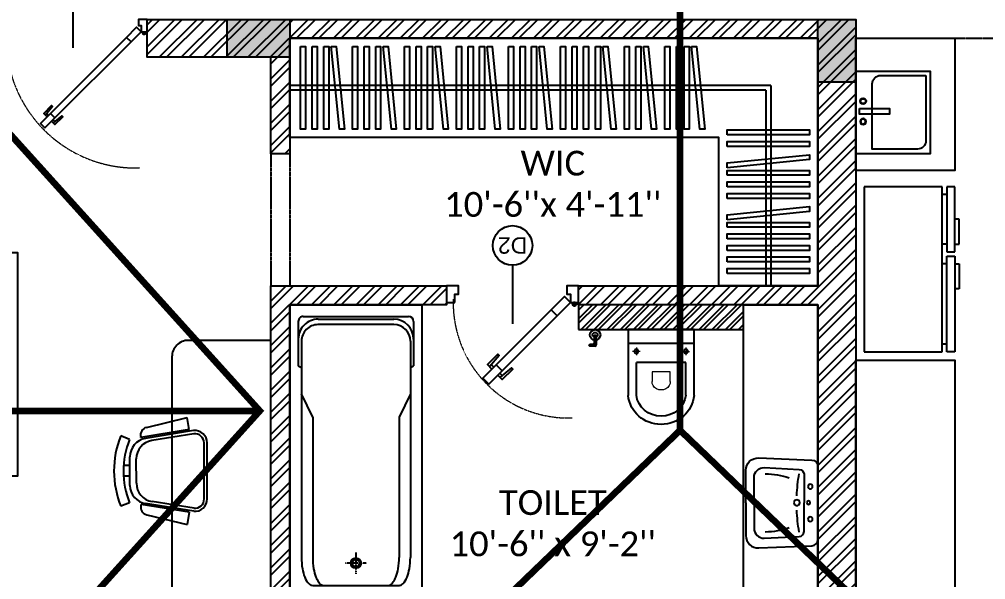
# Model space of a CAD drawing. Header units: millimetres. Extents: x -176651 to 424033, y -469666 to 486614.
# Drawn here: x 182740 to 188598, y 207365 to 210760 of the extents above; entities that cross this region are included whole.
import ezdxf
from ezdxf.enums import TextEntityAlignment as Align

# ---------------------------------------------------------------- set-up
doc = ezdxf.new("R2010")
doc.units = ezdxf.units.MM
for name, pattern in [('1625_East Villa$0$DASHDOT', [1, 0.5, -0.25, 0, -0.25]), ('1625_East Villa$0$DASHED', [0.75, 0.5, -0.25]), ('1625E_Roof Plan$0$DASHED', [0.75, 0.5, -0.25])]:
    doc.linetypes.add(name, pattern=pattern)
for name, color, linetype in [('1625_East Villa$0$ad-Door', 8, 'Continuous'), ('1625_East Villa$0$ad-Furniture', 8, 'Continuous'), ('1625_East Villa$0$ad-Ledge wall', 8, 'Continuous'), ('1625_East Villa$0$ad-Text main', 8, 'Continuous'), ('1625_East Villa$0$ad-Text Main_Door&window Label', 8, 'Continuous'), ('1625_East Villa$0$ad-Toilet fixtures', 8, 'Continuous'), ('1625_East Villa$0$ad-Wall', 8, 'Continuous'), ('1625_East Villa$0$ad-Wall hatch', 8, 'Continuous'), ('1625E_Columns$0$ad-Column', 8, 'Continuous'), ('1625E_Columns$0$ad-Column Hatch', 8, 'Continuous'), ('1625E_Roof Plan$0$ad-Primary Roof', 8, 'Continuous'), ('1625E_Roof Plan$0$ad-Secondary Roof', 8, 'Continuous')]:
    doc.layers.add(name, color=color, linetype=linetype)
doc.styles.add('1625_East Villa$0$New Text Style', font='arial.ttf', dxfattribs={"height": 100})
doc.styles.add('1625_East Villa$0$Standard', font='calibril.ttf')

# ---------------------------------------------------------------- blocks, each defined once
blk = doc.blocks.new('1625_East Villa$0$zw$F302')
at = {"layer": '1625_East Villa$0$ad-Furniture'}
for points in [[(436.4, 0), (436.4, 198, 0.426121), (358.4, 272.8), (35.9, 259.8, 0.402405), (0, 222.4), (0, 0)], [(386.8, 0), (386.8, 153.8, 0.426121), (324.5, 213.7), (112.5, 203.2, 0.402405), (83.7, 173.3), (83.7, 0)], [(436.4, 0), (436.4, -198, -0.426121), (358.4, -272.8), (35.9, -259.8, -0.402405), (0, -222.4), (0, 0)], [(386.8, 0), (386.8, -153.8, -0.426121), (324.5, -213.7), (112.5, -203.2, -0.402405), (83.7, -173.3), (83.7, 0)]]:
    blk.add_lwpolyline(points, format="xyb", dxfattribs=at)
for centre, radius in [((46, 98.6), 14.1), ((56.6, 1.3), 10.6), ((127.4, 1.3), 17.7), ((46, -98.6), 14.1)]:
    blk.add_circle(centre, radius, dxfattribs=at)
for centre, radius, start, end in [((-831.2, 8.5), 959.2, 2.10446, 10.07837), ((322.6, -285.2), 461.6, 90.50739, 108.85142), ((-831.2, -8.5), 959.2, 349.92163, 357.89554), ((322.6, 285.2), 461.6, 251.14858, 269.49261)]:
    blk.add_arc(centre, radius, start, end, dxfattribs=at)
blk = doc.blocks.new('1625_East Villa$0$zw$989B')
at = {"color": 0}
for p, q in [((70, 81), (70, 719)), ((100, 749), (370, 749)), ((220, 730), (1530, 730)), ((380, 730), (370, 749)), ((540, 730), (680, 662)), ((680, 662), (1530, 662)), ((1700, 138), (1700, 662)), ((87, 171), (87, 629)), ((120, 630), (120, 170)), ((680, 138), (540, 70)), ((680, 138), (1530, 138)), ((220, 70), (1530, 70)), ((370, 51), (380, 70)), ((100, 51), (370, 51))]:
    blk.add_line(p, q, dxfattribs=at)
at = {"color": 0, "linetype": '1625_East Villa$0$DASHDOT'}
for p, q in [((1565, 465), (1565, 335)), ((1500, 400), (1630, 400))]:
    blk.add_line(p, q, dxfattribs=at)
at = {"color": 0}
blk.add_lwpolyline([(0, 0), (0, 800), (1800, 800), (1800, 0)], close=True, dxfattribs=at)
for radius in [31.294, 21.294]:
    blk.add_circle((1565, 400), radius, dxfattribs=at)
for centre, radius, start, end in [((100, 719), 30, 90, 180), ((207, 629), 120, 90, 180), ((220, 630), 100, 90, 180), ((1530, 305.926), 424.074, 80.592388, 90), ((1559.313, 482.846), 244.743, 68.198591, 80.592388), ((1603.673, 593.747), 125.298, 46.000099, 68.198591), ((1530, 237.926), 424.074, 80.592388, 90), ((1559.313, 414.846), 244.743, 68.198591, 80.592388), ((1669.585, 662), 30.415, 0, 46.000099), ((1603.673, 525.747), 125.298, 53.421211, 68.198591), ((1657.445, 586.304), 45.184, 19.644745, 62.452929), ((1657.445, 213.696), 45.184, 297.547071, 340.355255), ((207, 171), 120, 180, 270), ((220, 170), 100, 180, 270), ((1530, 562.074), 424.074, 270, 279.407612), ((1559.313, 385.155), 244.743, 279.407612, 291.801409), ((1603.673, 274.254), 125.298, 291.801409, 306.578789), ((1669.585, 138), 30.415, 313.999901, 0), ((100, 81), 30, 180, 270), ((1530, 494.074), 424.074, 270, 279.407612), ((1559.313, 317.155), 244.743, 279.407612, 291.801409), ((1603.673, 206.254), 125.298, 291.801409, 313.999901)]:
    blk.add_arc(centre, radius, start, end, dxfattribs=at)
blk = doc.blocks.new('1625_East Villa$0$6 U T S R N_Typical Floor Plan$0$3BHK+_A$0$ad_Commode')
for p, q in [((399.7, 200), (0, 200)), ((0, 200), (0, -200)), ((81.7, -200), (81.7, 200)), ((396.5, 150), (199.8, 150)), ((199.8, 150), (199.8, -150)), ((396.5, -150), (199.8, -150)), ((0, -200), (399.7, -200))]:
    blk.add_line(p, q)
at = {"lineweight": 9}
for p, q in [((109.1, 150), (154.3, 150)), ((131.7, 127.4), (131.7, 172.6)), ((313.4, 55.1), (256.4, 55.1)), ((256.4, 55.1), (256.4, -55.1)), ((256.4, -55.1), (313.4, -55.1)), ((109.1, -150), (154.3, -150)), ((131.7, -127.4), (131.7, -172.6))]:
    blk.add_line(p, q, dxfattribs=at)
at = {"extrusion": (0, 0, -1)}
for centre, major_axis, ratio, start_param, end_param in [((379.8, 0), (0, 201), 0.969555, 0.102023, 3.039569), ((131.7, 150), (-8.69, 8.69), 1, 0.785398, 7.068583), ((379.9, 0), (0, 151), 0.959538, 0.1147, 3.026893), ((131.7, -150), (-8.69, -8.69), 1, 2.356194490171165, 8.639379797350752)]:
    blk.add_ellipse(centre, major_axis=major_axis, ratio=ratio, start_param=start_param, end_param=end_param, dxfattribs=at)
at = {"lineweight": 9, "extrusion": (0, 0, -1)}
blk.add_ellipse((316.7, 0), major_axis=(0, 55.2), ratio=0.889512, start_param=-0.06636, end_param=3.207953, dxfattribs=at)
blk = doc.blocks.new('1625_East Villa$0$Typical floor plan$0$239E All Floor Plans$0$ad_Faucet')
at = {"ltscale": 25}
h = blk.add_hatch(dxfattribs=at)
h.set_pattern_fill('ANSI31', color=256, style=0)
h.set_pattern_definition([(45, (608.51888, -980.84871), (-0.088388348, 0.088388348), [])])
h.paths.add_polyline_path([(1.79, 0.23, -0.101839), (1.84, 0, -0.082633), (1.8, -0.19), (2.48, -0.19, 0.038606), (2.49, 0, 0.047181), (2.47, 0.23)])
h.paths.add_polyline_path([(1.31, -0.19), (1.8, -0.19, 0.082633), (1.84, 0, 0.101839), (1.79, 0.23), (1.31, 0.23)])
h.paths.add_polyline_path([(2.47, 0.23, -0.047181), (2.49, 0, -0.038606), (2.48, -0.19), (3.3, -0.19, -0.414214), (3.59, -0.48), (3.59, -0.64), (3.59, -1.18, -0.836396), (3.92, -1.24), (3.92, -0.64), (3.92, -0.05, 0.414214), (3.63, 0.23)])
for p, q in [((1.31, -0.19), (1.31, 0.23)), ((1.31, 0.23), (3.63, 0.23)), ((1.31, -0.19), (3.3, -0.19)), ((3.59, -0.48), (3.59, -0.64)), ((3.59, -0.64), (3.59, -1.27)), ((3.92, -0.05), (3.92, -0.64)), ((3.92, -0.64), (3.92, -1.27))]:
    blk.add_line(p, q)
for centre, radius in [((1.25, 0), 1.25), ((1.25, 0), 0.591), ((3.75, -1.24), 0.173)]:
    blk.add_circle(centre, radius)
for centre in [(3.63, -0.05), (3.3, -0.48)]:
    blk.add_arc(centre, 0.288, 0, 90)
blk = doc.blocks.new('1625_East Villa$0$A$Cde641b5f')
at = {"layer": '1625_East Villa$0$ad-Furniture'}
for p, q in [((-285, -285), (-3200, -285)), ((-285, -285), (-285, -1500)), ((-315, -315), (-3200, -315)), ((-315, -315), (-315, -1500))]:
    blk.add_line(p, q, dxfattribs=at)
for points in [[(0, -1500), (-600, -1500), (-600, -600), (-3200, -600), (-3200, 0), (0, 0)], [(-3135, -50), (-3105, -50), (-3105, -550), (-3135, -550)], [(-3065, -50), (-3035, -50), (-3035, -550), (-3065, -550)], [(-2995, -50), (-2965, -50), (-2965, -550), (-2995, -550)], [(-2950, -50), (-2920, -50), (-2870, -550), (-2900, -550)], [(-2820, -50), (-2790, -50), (-2790, -550), (-2820, -550)], [(-2750, -50), (-2720, -50), (-2720, -550), (-2750, -550)], [(-2680, -50), (-2650, -50), (-2650, -550), (-2680, -550)], [(-2635, -50), (-2605, -50), (-2555, -550), (-2585, -550)], [(-2505, -50), (-2475, -50), (-2475, -550), (-2505, -550)], [(-2435, -50), (-2405, -50), (-2405, -550), (-2435, -550)], [(-2365, -50), (-2335, -50), (-2335, -550), (-2365, -550)], [(-2320, -50), (-2290, -50), (-2240, -550), (-2270, -550)], [(-2190, -50), (-2160, -50), (-2160, -550), (-2190, -550)], [(-2120, -50), (-2090, -50), (-2090, -550), (-2120, -550)], [(-2050, -50), (-2020, -50), (-2020, -550), (-2050, -550)], [(-2005, -50), (-1975, -50), (-1925, -550), (-1955, -550)], [(-1875, -50), (-1845, -50), (-1845, -550), (-1875, -550)], [(-1805, -50), (-1775, -50), (-1775, -550), (-1805, -550)], [(-1735, -50), (-1705, -50), (-1705, -550), (-1735, -550)], [(-1690, -50), (-1660, -50), (-1610, -550), (-1640, -550)], [(-1560, -50), (-1530, -50), (-1530, -550), (-1560, -550)], [(-1490, -50), (-1460, -50), (-1460, -550), (-1490, -550)], [(-1420, -50), (-1390, -50), (-1390, -550), (-1420, -550)], [(-1347.7, -50), (-1317.7, -50), (-1317.7, -550), (-1347.7, -550)], [(-1302.7, -50), (-1272.7, -50), (-1222.7, -550), (-1252.7, -550)], [(-1172.7, -50), (-1142.7, -50), (-1142.7, -550), (-1172.7, -550)], [(-1102.7, -50), (-1072.7, -50), (-1072.7, -550), (-1102.7, -550)], [(-1057.7, -50), (-1027.7, -50), (-977.7, -550), (-1007.7, -550)], [(-927.7, -50), (-897.7, -50), (-897.7, -550), (-927.7, -550)], [(-857.7, -50), (-827.7, -50), (-827.7, -550), (-857.7, -550)], [(-810.5, -50), (-780.5, -50), (-780.5, -550), (-810.5, -550)], [(-765.5, -50), (-735.5, -50), (-685.5, -550), (-715.5, -550)], [(-550, -585), (-550, -555), (-50, -555), (-50, -585)], [(-550, -655), (-550, -625), (-50, -625), (-50, -655)], [(-550, -785), (-550, -755), (-50, -705), (-50, -735)], [(-550, -830), (-550, -800), (-50, -800), (-50, -830)], [(-550, -900), (-550, -870), (-50, -870), (-50, -900)], [(-550, -970), (-550, -940), (-50, -940), (-50, -970)], [(-550, -1100), (-550, -1070), (-50, -1020), (-50, -1050)], [(-550, -1145), (-550, -1115), (-50, -1115), (-50, -1145)], [(-550, -1215), (-550, -1185), (-50, -1185), (-50, -1215)], [(-550, -1285), (-550, -1255), (-50, -1255), (-50, -1285)], [(-550, -1355), (-550, -1325), (-50, -1325), (-50, -1355)], [(-550, -1425), (-550, -1395), (-50, -1395), (-50, -1425)]]:
    blk.add_lwpolyline(points, close=True, dxfattribs=at)
blk = doc.blocks.new('1625_East Villa$0$3BHK+_A$0$ad_Fridge')
for p, q in [((0, 1000.9), (0, 0)), ((474.7, 1000.9, 0), (0, 1000.9)), ((474.7, 0, 0), (474.7, 1000.9, 0)), ((502.2, 1000.9, 0), (502.2, 606.9, 0)), ((550.5, 1000.9, 0), (502.2, 1000.9, 0)), ((550.5, 606.9, 0), (550.5, 1000.9, 0)), ((502.2, 954.4, 0), (474.7, 954.4, 0)), ((502.2, 954.4, 0), (474.7, 954.4, 0)), ((577.9, 805.8, 0), (550.5, 805.8, 0)), ((577.9, 653.4, 0), (577.9, 805.8, 0)), ((502.2, 653.4, 0), (474.7, 653.4, 0)), ((550.5, 653.4, 0), (577.9, 653.4, 0)), ((502.2, 606.9, 0), (550.5, 606.9, 0)), ((502.2, 534.9, 0), (474.7, 534.9, 0)), ((502.2, 0, 0), (502.2, 581.4, 0)), ((502.2, 581.4, 0), (550.5, 581.4, 0)), ((550.5, 581.4, 0), (550.5, 0, 0)), ((550.5, 534.9, 0), (577.9, 534.9, 0)), ((577.9, 534.9, 0), (577.9, 382.5, 0)), ((577.9, 382.5, 0), (550.5, 382.5, 0)), ((0, 0), (474.7, 0, 0)), ((502.2, 46.5, 0), (474.7, 46.5, 0)), ((550.5, 0, 0), (502.2, 0, 0))]:
    blk.add_line(p, q)
blk = doc.blocks.new('1625_East Villa$0$A$C1298c744')
for points in [[(0, -250), (-450, -250), (-450, 250), (0, 250)], [(-22.1, -24.4), (-203.9, -24.4), (-203.9, 9.7), (-22.1, 9.7)]]:
    blk.add_lwpolyline(points, close=True)
blk.add_lwpolyline([(-425, -225), (-425, 171.1, -0.414214), (-375, 221.1), (-100, 221.1), (-100, -175, -0.414214), (-150, -225)], format="xyb", close=True)
at = {"extrusion": (0, 0, -1)}
blk.add_ellipse((-44.1, 54.6), major_axis=(-12.6, 12.6), ratio=1, dxfattribs=at)
blk.add_ellipse((-44.1, 54.6), major_axis=(-10.5, -10.5), ratio=1, start_param=4.712389, end_param=10.995574, dxfattribs=at)
for major_axis, start_param, end_param in [((-12.6, -12.6), 4.712389, 10.995574), ((-10.5, -10.5), 3.141593, 9.424778)]:
    blk.add_ellipse((-44.1, -69.3), major_axis=major_axis, ratio=1, start_param=start_param, end_param=end_param)
blk = doc.blocks.new('1625_East Villa$0$zw$6C7B')
at = {"layer": '1625_East Villa$0$ad-Furniture'}
for points in [[(0, 2430), (600, 2430), (600, 3030), (0, 3030)], [(0, 600), (2050, 600), (2050, 2430), (0, 2430)], [(450, 1630), (450, 2080), (250, 2080), (250, 1630)], [(450, 1400), (450, 950), (250, 950), (250, 1400)], [(0, 600), (600, 600), (600, 0), (0, 0)]]:
    blk.add_lwpolyline(points, close=True, dxfattribs=at)
for points in [[(50, 3030), (50, 2430)], [(100, 2430), (100, 600)], [(570.2, 835.1), (805.2, 600), (805.2, 835.1), (570.2, 835.1), (570.2, 2194.9), (805.2, 2430), (805.2, 2194.9), (570.2, 2194.9)], [(50, 0), (50, 600)]]:
    blk.add_lwpolyline(points, dxfattribs=at)
at = {"layer": '1625_East Villa$0$ad-Furniture', "color": 33}
blk.add_lwpolyline([(1700, 2430), (1700, 2780), (3050, 2780), (3050, 250), (1700, 250), (1700, 600)], dxfattribs=at)
blk = doc.blocks.new('1625_East Villa$0$A$Cb8966b9a')
at = {"layer": '1625_East Villa$0$ad-Furniture', "color": 33}
for p, q in [((-403.5, 205.2), (-169.5, 301.8)), ((-146.5, 230.5), (-169.5, 301.8)), ((-146.5, 230.5), (-427.2, 139.8)), ((-118.7, 228.7), (-399.4, 138)), ((-113, 210.9), (-359, 131.3)), ((-494.1, 117.2), (-549.9, 130.5)), ((-427.2, 139.8), (-429, 144.1)), ((7.4, -170.5), (-44.4, 164.8)), ((25.9, -167.6), (-25.9, 167.6)), ((-449.5, -157), (-475.9, 13.9)), ((-413, -138.5), (-435.5, 7.2)), ((-506.1, -41.2), (-468.3, -35.4)), ((-496.7, -105.7), (-458.3, -99.8)), ((-44, -235.2), (-302.6, -233.7)), ((-435.6, -261), (-484.8, -290.5)), ((-365, -262.3), (-365.4, -266.9)), ((-70, -264), (-365, -262.3)), ((-44.1, -253.9), (-339.1, -252.2)), ((-70, -264), (-70.4, -338.9)), ((-322.7, -317.5), (-70.4, -338.9))]:
    blk.add_line(p, q, dxfattribs=at)
for centre, radius, start, end in [((-385.7, 161.9), 46.8, 112.4281, 202.4281), ((-100, 156.2), 74.9, 8.79143, 104.50202), ((-100, 156.2), 56.2, 8.79143, 104.50202), ((0, 0), 565.1, 166.65054, 210.93231), ((0, 0), 507.8, 166.65054, 210.93231), ((-364.9, 31), 112.4, 107.9151, 188.79143), ((-324.5, 24.4), 112.4, 107.9151, 188.79143), ((-338.4, -139.8), 112.4, 188.79143, 269.66775), ((-301.9, -121.3), 112.4, 188.79143, 269.66775), ((-48.1, -179.1), 56.2, 273.08083, 8.79143), ((-48.1, -179.1), 74.9, 273.08083, 8.79143), ((-318.7, -270.9), 46.8, 175.15476, 265.15476)]:
    blk.add_arc(centre, radius, start, end, dxfattribs=at)
blk = doc.blocks.new('1625_East Villa$0$zw$D46D')
at = {"layer": '1625_East Villa$0$ad-Furniture'}
for points in [[(8540, 4630), (9140, 4630), (9140, 3830), (8540, 3830)], [(8540, 2680), (9140, 2680), (9140, 230), (8540, 230)]]:
    blk.add_lwpolyline(points, close=True, dxfattribs=at)
at = {"layer": '1625_East Villa$0$ad-Furniture', "linetype": '1625_East Villa$0$DASHED'}
for points in [[(8540, 4630), (11890, 4630)], [(4995, 3930), (4995, 3130)], [(5110, 3930), (5110, 3130)]]:
    blk.add_lwpolyline(points, dxfattribs=at)
at = {"layer": '1625_East Villa$0$ad-Furniture'}
blk.add_lwpolyline([(4395, 230), (4995, 230), (4995, 2800), (4495, 2800, 0.414214), (4395, 2700)], format="xyb", close=True, dxfattribs=at)
at = {"layer": '1625_East Villa$0$ad-Toilet fixtures'}
blk.add_lwpolyline([(8310, 1215), (7860, 1215), (7860, 3015), (8310, 3015)], close=True, dxfattribs=at)
at = {"layer": '1625_East Villa$0$ad-Furniture'}
blk.add_blockref('1625_East Villa$0$A$Cde641b5f', (8310, 4630), dxfattribs=at)
for name, p, rotation in [('1625_East Villa$0$A$C1298c744', (8540, 4180), 180), ('1625_East Villa$0$A$Cb8966b9a', (4608.6, 2008.9), 351.3523594200166)]:
    blk.add_blockref(name, p, dxfattribs=dict(at, rotation=rotation))
at = {"layer": '1625_East Villa$0$ad-Furniture', "xscale": 0.9990749306197569, "yscale": 0.9990749306197569, "zscale": 0.9990749306197569}
blk.add_blockref('1625_East Villa$0$3BHK+_A$0$ad_Fridge', (8590, 2730), dxfattribs=at)
at = {"layer": '1625_East Villa$0$ad-Furniture', "xscale": -1, "rotation": 270}
blk.add_blockref('1625_East Villa$0$zw$6C7B', (680, 280), dxfattribs=at)
at = {"layer": '1625_East Villa$0$ad-Toilet fixtures', "rotation": 270}
for name, p in [('1625_East Villa$0$zw$989B', (5110, 3015)), ('1625_East Villa$0$6 U T S R N_Typical Floor Plan$0$3BHK+_A$0$ad_Commode', (7360, 2865))]:
    blk.add_blockref(name, p, dxfattribs=at)
at = {"layer": '1625_East Villa$0$ad-Toilet fixtures', "xscale": 25.39999999990691, "yscale": 25.39999999990691, "zscale": 25.39999999990691, "rotation": 270}
blk.add_blockref('1625_East Villa$0$Typical floor plan$0$239E All Floor Plans$0$ad_Faucet', (6960, 2865), dxfattribs=at)
at = {"layer": '1625_East Villa$0$ad-Toilet fixtures', "xscale": -1}
blk.add_blockref('1625_East Villa$0$zw$F302', (8310, 1815), dxfattribs=at)
blk = doc.blocks.new('1625_East Villa$0$zw$3849')
at = {"layer": '1625_East Villa$0$ad-Text main', "char_height": 150, "width": 1380.84, "attachment_point": 5, "style": '1625_East Villa$0$Standard', "bg_fill": 2}
for s, insert in [("WIC\\P10'-6''x 4'-11''", (6703.8, 3747.8)), ("TOILET\\P10'-6'' x 9'-2''", (6703.8, 1691.2))]:
    blk.add_mtext(s, dxfattribs=dict(at, insert=insert))
blk = doc.blocks.new('*U171')
for p, q in [((463.3, 543.1), (478.2, 528.2)), ((528.5, 478), (513.6, 492.9)), ((25, 127.8), (25, 94.4)), ((8.3, 111.1), (41.7, 111.1))]:
    blk.add_line(p, q)
for points in [[(545, 595), (464.2, 514.2), (499.5, 478.8), (580.3, 559.6)], [(130.8, 180.8), (464.2, 514.2), (499.5, 478.8), (166.2, 145.5)], [(50, 100), (130.8, 180.8), (166.2, 145.5), (85.4, 64.6)], [(50, 100), (0, 100), (0, 0), (71.4, 0), (71.4, 35.7), (71.4, 50), (50, 50)], [(750, 100), (750, 50), (728.6, 50), (728.6, 35.7), (728.6, 0), (800, 0), (800, 100)]]:
    blk.add_lwpolyline(points, close=True)
for points in [[(490, 540), (462.5, 567.5), (399.7, 504.7), (407.6, 496.8), (476.2, 553.8)], [(525.4, 504.7), (552.8, 477.2), (490, 414.3), (482.2, 422.2), (539.2, 490.8)]]:
    blk.add_lwpolyline(points)
blk.add_circle((25, 111.1), 11.1)
at = {"color": 8, "linetype": '1625_East Villa$0$DASHED', "lineweight": 0}
blk.add_arc((62.1, 102.1), 698.3, 358.18808, 91.81192, dxfattribs=at)
at = {"layer": '1625_East Villa$0$ad-Text Main_Door&window Label'}
blk.add_line((400, -125), (400, 230), dxfattribs=at)
blk.add_circle((400.3, -245), 120, dxfattribs=at)
at = {"layer": '1625_East Villa$0$ad-Text Main_Door&window Label', "style": '1625_East Villa$0$New Text Style'}
blk.add_attdef('D1', text='', height=100, dxfattribs=at).set_placement((400.3, -245), align=Align.MIDDLE_CENTER)
blk = doc.blocks.new('*U169')
for p, q in [((-8.3, -111.1), (-41.7, -111.1)), ((-25, -127.8), (-25, -94.4)), ((-811.3, -760.8), (-796.4, -775.7)), ((-746.2, -826), (-761.1, -811.1))]:
    blk.add_line(p, q)
for points in [[(-1150, -100), (-1150, -50), (-1128.6, -50), (-1128.6, -35.7), (-1128.6, 0), (-1200, 0), (-1200, -100)], [(-50, -100), (0, -100), (0, 0), (-71.4, 0), (-71.4, -35.7), (-71.4, -50), (-50, -50)], [(-50, -100), (-130.8, -180.8), (-166.2, -145.5), (-85.4, -64.6)], [(-130.8, -180.8), (-747, -797), (-782.4, -761.6), (-166.2, -145.5)], [(-827.8, -877.8), (-747, -797), (-782.4, -761.6), (-863.2, -842.5)]]:
    blk.add_lwpolyline(points, close=True)
for points in [[(-808.2, -787.5), (-835.7, -760), (-772.9, -697.2), (-765, -705), (-822, -773.7)], [(-772.8, -822.8), (-745.4, -850.3), (-682.5, -787.5), (-690.4, -779.7), (-759, -836.7)]]:
    blk.add_lwpolyline(points)
blk.add_circle((-25, -111.1), 11.1)
at = {"color": 8, "linetype": '1625_East Villa$0$DASHED', "lineweight": 0}
blk.add_arc((-93.1, -153.1), 1047.4, 178.18808, 271.81192, dxfattribs=at)
at = {"layer": '1625_East Villa$0$ad-Text Main_Door&window Label'}
blk.add_line((-600, 125), (-600, -230), dxfattribs=at)
blk.add_circle((-600.3, 245), 120, dxfattribs=at)
at = {"layer": '1625_East Villa$0$ad-Text Main_Door&window Label', "style": '1625_East Villa$0$New Text Style'}
blk.add_attdef('D1', text='', height=100, dxfattribs=at).set_placement((-585.4, 244.6), align=Align.MIDDLE_CENTER)
blk = doc.blocks.new('1625_East Villa$0$zw$42B5')
at = {"layer": '1625_East Villa$0$ad-Wall hatch', "transparency": 33554610}
h = blk.add_hatch(dxfattribs=at)
h.set_pattern_fill('ANSI32', color=256, scale=10)
h.set_pattern_definition([(45, (-1040635.14, 674820.02), (-67.351921, 67.351921), []), (45, (-1040590.24, 674820.02), (-67.351921, 67.351921), [])])
h.paths.add_polyline_path([(12120, 13620), (12120, 10220), (11890, 10220), (11890, 13390), (7240, 13390), (7240, 8645), (4245, 8645), (4245, 8875), (4445, 8875), (4445, 9370), (4560, 9370), (4560, 8760), (7010, 8760), (7010, 10500), (6360, 10500), (6360, 10615), (7010, 10615), (7010, 13390), (4560, 13390), (4560, 10615), (5560, 10615), (5560, 10500), (4445, 10500), (4445, 13390), (230, 13390), (230, 8875), (3345, 8875), (3345, 8645), (3060, 8645), (3060, 4745), (3345, 4745), (3345, 4515), (230, 4515), (230, 230), (4995, 230), (4995, 3130), (6060, 3130), (6060, 3015), (5110, 3015), (5110, 230), (8310, 230), (8310, 3015), (6860, 3015), (6860, 3130), (8310, 3130), (8310, 4630), (5110, 4630), (5110, 3930), (4995, 3930), (4995, 4515), (4245, 4515), (4245, 4745), (8540, 4745), (8540, 230), (9240, 230), (9240, 0), (0, 0), (0, 4745), (2830, 4745), (2830, 8645), (0, 8645), (0, 13620)])
at = {"layer": '1625_East Villa$0$ad-Wall hatch'}
h = blk.add_hatch(dxfattribs=at)
h.set_pattern_fill('ANSI32', color=256, scale=150, angle=180)
h.set_pattern_definition([(45, (54228.004, -6007.24), (-39.774756, 39.774756), []), (45, (54254.52, -6007.24), (-39.774756, 39.774756), [])])
h.paths.add_polyline_path([(6860, 2865), (7860, 2865), (7860, 3015), (6860, 3015)])
at = {"layer": '1625_East Villa$0$ad-Ledge wall'}
blk.add_lwpolyline([(6860, 2865), (7860, 2865), (7860, 3015), (6860, 3015)], close=True, dxfattribs=at)
at = {"layer": '1625_East Villa$0$ad-Wall'}
blk.add_lwpolyline([(230, 230), (4995, 230), (4995, 3130), (6060, 3130), (6060, 3015), (5110, 3015), (5110, 230), (8310, 230), (8310, 3015), (6860, 3015), (6860, 3130), (8310, 3130), (8310, 4630), (5110, 4630), (5110, 3930), (4995, 3930), (4995, 4515), (4245, 4515), (4245, 4745), (8540, 4745), (8540, 230), (9240, 230), (9240, 0), (0, 0)], dxfattribs=at)
at = {"layer": '1625_East Villa$0$ad-Door', "ltscale": 5}
ref = blk.add_blockref('*U169', (4245, 4745), dxfattribs=dict(at, xscale=0.7499999997027537, yscale=0.7499999997027537, zscale=0.7499999997027537))
ref.add_attrib('D1', 'D1', dxfattribs={"layer": '1625_East Villa$0$ad-Text Main_Door&window Label', "height": 75, "rotation": 1080, "style": '1625_East Villa$0$New Text Style'}).set_placement((3794.8, 4928.7), align=Align.MIDDLE_CENTER)
at = {"layer": '1625_East Villa$0$ad-Door', "ltscale": 5, "rotation": 179.9999999999999}
blk.add_blockref('*U171', (6860, 3130), dxfattribs=at).add_auto_attribs({'D1': 'D2'})
blk = doc.blocks.new('1625E_Roof Plan')
at = {"layer": '1625E_Roof Plan$0$ad-Primary Roof', "linetype": '1625E_Roof Plan$0$DASHED', "ltscale": 2, "const_width": 40}
blk.add_lwpolyline([(7475, 9770), (7475, 2255)], dxfattribs=at)
blk.add_lwpolyline([(12570, -2645), (2380, -2645), (7475, 2255)], close=True, dxfattribs=at)
at = {"layer": '1625E_Roof Plan$0$ad-Secondary Roof', "linetype": '1625E_Roof Plan$0$DASHED', "ltscale": 2, "const_width": 40}
blk.add_lwpolyline([(2380, 5195), (4927.5, 2372.5), (2380, -450), (-600, -450), (-600, 5195)], close=True, dxfattribs=at)
blk.add_lwpolyline([(161.2, 2372.5), (4927.5, 2372.5)], dxfattribs=at)
blk = doc.blocks.new('1625E_Columns$0$zw$6AA0')
at = {"layer": '1625E_Columns$0$ad-Column Hatch', "transparency": 33554687}
h = blk.add_hatch(color=256, dxfattribs=at)
h.dxf.hatch_style = 1
h.paths.add_polyline_path([(0, -230), (380, -230), (380, 0), (0, 0)])
at = {"layer": '1625E_Columns$0$ad-Column'}
blk.add_lwpolyline([(0, -230), (380, -230), (380, 0), (0, 0)], close=True, dxfattribs=at)
blk = doc.blocks.new('1625E_Columns')
at = {"layer": '1625E_Columns$0$ad-Column'}
for p, xscale, rotation in [((5110, 4745), -1, 359.9999999999997), ((8310, 4745), -1.000000000000001, 90)]:
    blk.add_blockref('1625E_Columns$0$zw$6AA0', p, dxfattribs=dict(at, xscale=xscale, rotation=rotation))
blk = doc.blocks.new('1625_East Villa')
at = {"layer": '1625_East Villa$0$ad-Furniture'}
blk.add_blockref('1625_East Villa$0$zw$D46D', (0, 0), dxfattribs=at)
at = {"layer": '1625_East Villa$0$ad-Text main'}
blk.add_blockref('1625_East Villa$0$zw$3849', (0, 0), dxfattribs=at)
at = {"layer": '1625_East Villa$0$ad-Wall'}
blk.add_blockref('1625_East Villa$0$zw$42B5', (0, 0), dxfattribs=at)
for name in ['1625E_Roof Plan', '1625E_Columns']:
    blk.add_blockref(name, (0, 0))
blk = doc.blocks.new("All Plot's Villa Plans")
at = {"ltscale": 5}
blk.add_blockref('1625_East Villa', (179270.5, 206014.9), dxfattribs=at)

msp = doc.modelspace()

# ---------------------------------------------------------------- block references
at = {"ltscale": 5}
msp.add_blockref("All Plot's Villa Plans", (0, 0), dxfattribs=at)

doc.saveas('drawing.dxf')
